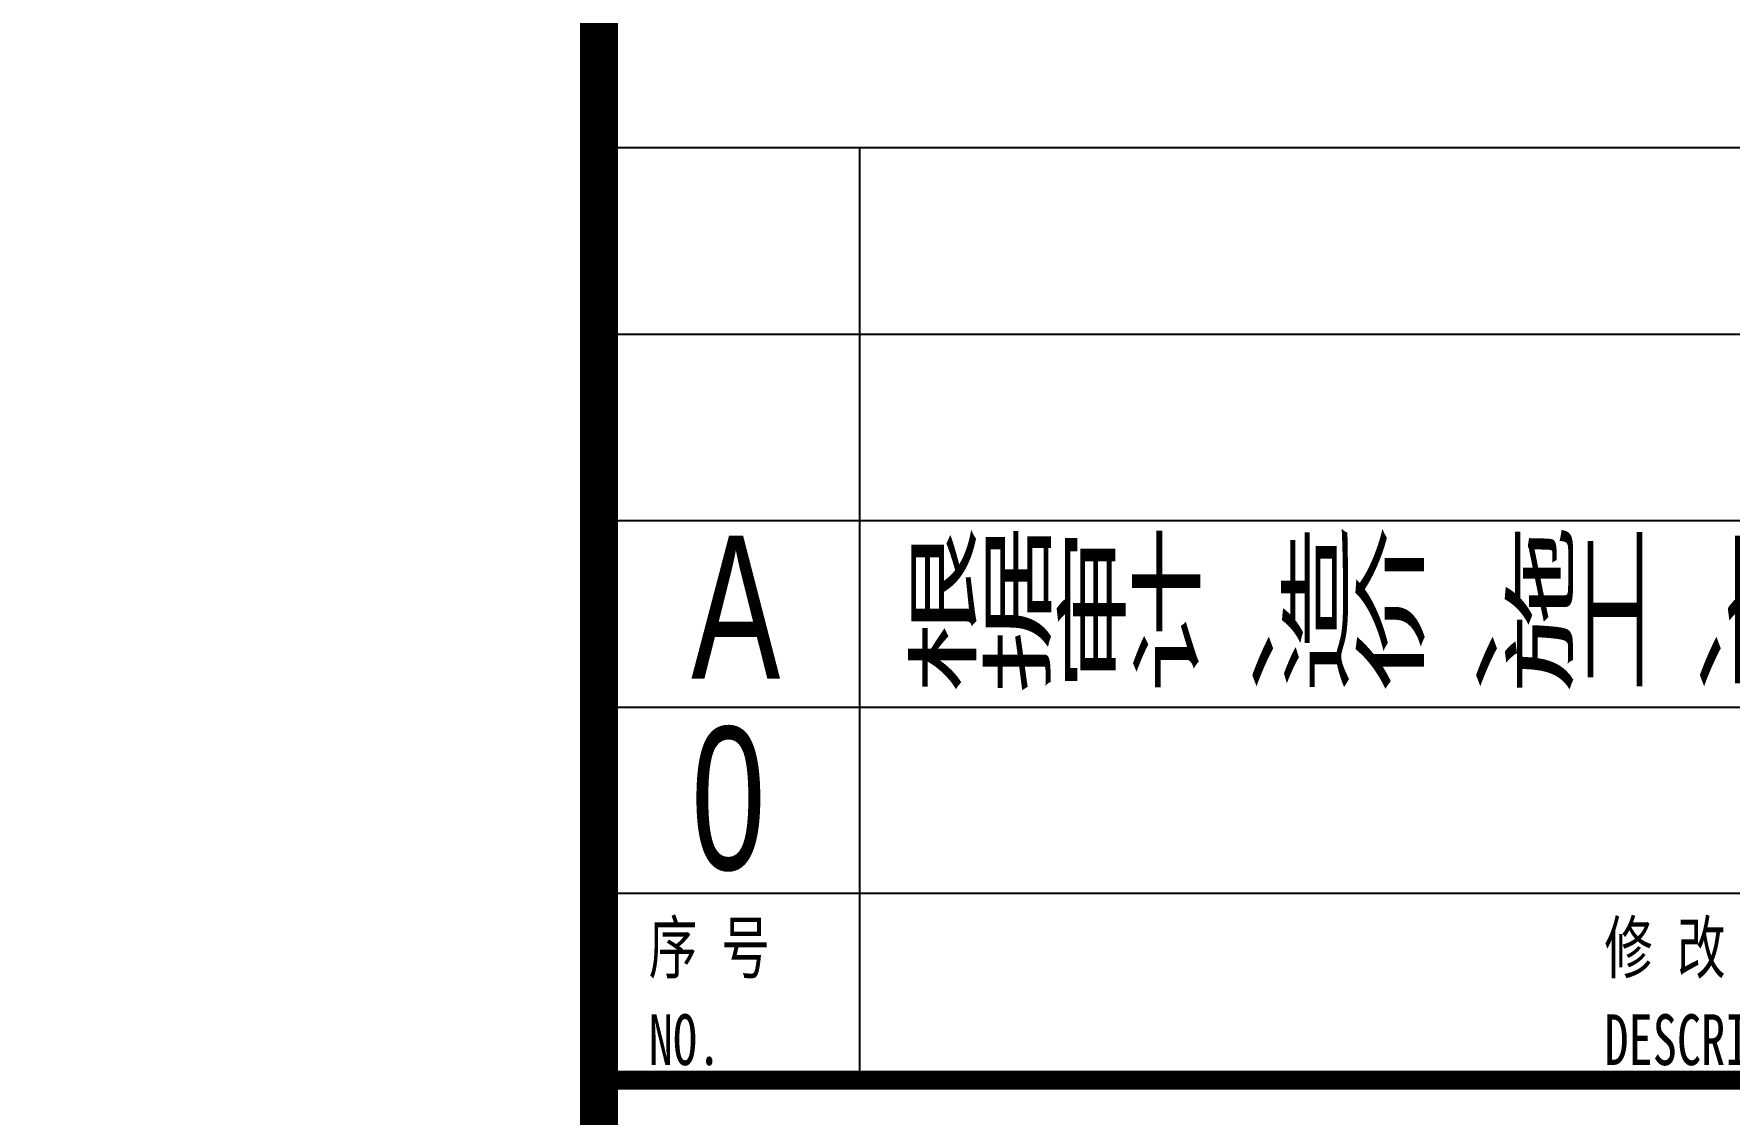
# Model space of a CAD drawing. Extents: x -8792 to 174344, y -43961 to 62816.
# Drawn here: x 21872 to 22673, y -8227 to -7717 of the extents above; entities that cross this region are included whole.
import ezdxf
from ezdxf.enums import TextEntityAlignment as Align
from ezdxf.xclip import XClip

# ---------------------------------------------------------------- set-up
doc = ezdxf.new("R2010")
doc.units = 0
doc.header["$LTSCALE"] = 50
doc.header["$XCLIPFRAME"] = 0
doc.linetypes.add('DOT2', pattern=[0.125, 0, -0.125])
for name, color, linetype in [('2017_11-sheet-LOGO$0$C-SHET-TTLB', 11, 'Continuous'), ('2017_11-sheet-R$0$C-SHET-TTLB', 11, 'Continuous'), ('2017_11-sheet-R2$0$C-SHET-TTLB', 11, 'Continuous'), ('A-FLOR-OTLN', 4, 'DOT2'), ('C-SHET-SHBD', 11, 'Continuous'), ('C-SHET-TTLB', 11, 'Continuous'), ('吊顶', 7, 'Continuous'), ('通-图框-文字', 4, 'Continuous')]:
    doc.layers.add(name, color=color, linetype=linetype)
doc.styles.add('2017_11-sheet-R2$0$SHEET-ECADI', font='', dxfattribs={"width": 0.7})
doc.styles.add('XD-2008', font='xd-hzs.shx', dxfattribs={"width": 0.7, "bigfont": 'xd-hztxt.shx'})
doc.styles.add('XD2008', font='@1romans.shx', dxfattribs={"width": 0.7, "bigfont": '!hztxt.shx'})
doc.styles.get('2017_11-sheet-R2$0$SHEET-ECADI').set_extended_font_data('SimHei')

# ---------------------------------------------------------------- blocks, each defined once
blk = doc.blocks.new('A$Cbd8d7c8c')
at = {"layer": 'A-FLOR-OTLN', "color": 8}
blk.add_lwpolyline([(-22721.25, -15689.87), (-43719.42, -33393.16, 0.413756), (-43991.61, -36560.98, 0.189672), (122158.17, -126683.04, 0.414786), (124666.02, -124719.49), (133885.17, -48361.88, 0.379931), (116453.25, -23207.95, 0.236452)], format="xyb", dxfattribs=at)
at = {"layer": '吊顶', "const_width": 3}
blk.add_lwpolyline([(36525.16, -42886.24, 0.056654), (31389.8, -41079.32), (30859.09, -40957.78, -0.112536), (21289.45, -36343.72, -0.028917), (3039.01, -19971.01, 0.413532), (-633.62, -19953.38), (-31397.94, -50352.84, 0.414781), (-31416.33, -54033.31, 0.170492), (123964.28, -129414.71, 0.412564), (126841.18, -127143.22), (136317.5, -48655.55, 1.269195), (87076.8, -54393.32)], format="xyb", dxfattribs=at)
blk = doc.blocks.new('华东院_土建2018EcadiA3_2022_02-sheet-LOGO', base_point=(415.294, 161.488))
at = {"layer": '2017_11-sheet-LOGO$0$C-SHET-TTLB'}
blk.add_lwpolyline([(340.294, 194.014, 0.6, 0.6, 0), (415.262, 194.014, 0.9, 0.9, 0)], format="xyseb", dxfattribs=at)
blk = doc.blocks.new('华东院_土建2018EcadiA3_2021_06-sheet-R', base_point=(415, 5))
at = {"layer": '2017_11-sheet-R$0$C-SHET-TTLB'}
blk.add_blockref('华东院_土建2018EcadiA3_2022_02-sheet-LOGO', (415.294, 161.488), dxfattribs=at)
blk = doc.blocks.new('华东院_土建2018EcadiA0_2021_06-sheet-R2', base_point=(415, 5))
at = {"layer": '2017_11-sheet-R2$0$C-SHET-TTLB'}
for p, q in [((340, 321.379), (414.499, 321.379)), ((347.914, 321.379), (347.914, 292)), ((340, 315.495), (414.499, 315.495)), ((340, 309.632), (414.499, 309.632)), ((340, 303.748), (414.499, 303.748)), ((340, 297.885), (414.499, 297.885)), ((340, 292), (414.499, 292))]:
    blk.add_line(p, q, dxfattribs=at)
at = {"layer": '2017_11-sheet-R2$0$C-SHET-TTLB', "style": '2017_11-sheet-R2$0$SHEET-ECADI', "width": 0.7}
for s, p in [('序 号', (341.271, 295.378)), ('修 改 内 容', (371.391, 295.378)), ('NO.', (341.271, 292.474)), ('DESCRIPTION', (371.391, 292.474))]:
    blk.add_text(s, height=1.6, dxfattribs=at).set_placement(p)
blk = doc.blocks.new('A$Ce60f285c')
at = {"layer": '2017_11-sheet-R$0$C-SHET-TTLB'}
blk.add_line((345.294, 199.014), (419.793, 199.014), dxfattribs=at)
at = {"layer": 'C-SHET-TTLB'}
blk.add_lwpolyline([(345, 297, 1.2, 1.2, 0), (345, 10.011, 0.9, 0.9, 0)], format="xyseb", dxfattribs=at)
for name, p in [('华东院_土建2018EcadiA3_2021_06-sheet-R', (420, 10)), ('华东院_土建2018EcadiA0_2021_06-sheet-R2', (420.294, -87.986))]:
    blk.add_blockref(name, p, dxfattribs=at)
at = {"layer": 'C-SHET-SHBD', "ltscale": 10, "style": 'XD2008'}
for s, width, p in [('A', 0.7, (347.902, 211.658)), ('根据审计、造价、施工、室内布置优化调整', 0.55, (354.639, 211.355)), ('0', 0.7, (347.902, 205.64))]:
    blk.add_text(s, height=4.5, dxfattribs=dict(at, width=width)).set_placement(p)
at = {"layer": 'C-SHET-SHBD', "style": 'XD2008', "width": 0.7}
for tag, p in [('审定人', (345.736, 128.403)), ('设总', (345.736, 118.195)), ('审核人', (345.736, 107.963)), ('专业负责人', (345.736, 97.755)), ('校对人', (345.736, 87.546)), ('设计人', (345.736, 77.639))]:
    blk.add_attdef(tag, p, '', height=2.8, dxfattribs=at)
for tag, p in [('工程编号', (368.416, 27.046)), ('阶段', (404.414, 27.046)), ('专业', (404.414, 19.691))]:
    blk.add_attdef(tag, text='', height=3.5, dxfattribs=at).set_placement(p, align=Align.MIDDLE_CENTER)
at = {"layer": 'C-SHET-SHBD', "style": 'XD2008', "width": 0.7, "flags": 1}
blk.add_attdef('日期', text='', height=3.5, dxfattribs=at).set_placement((368.416, 13.426), align=Align.MIDDLE_CENTER)
at = {"layer": '通-图框-文字', "style": 'XD-2008', "width": 0.7}
for tag, p in [('建设单位', (383.408, 70.61)), ('项目名称', (383.282, 58.428))]:
    blk.add_attdef(tag, text='', height=5, dxfattribs=at).set_placement(p, align=Align.MIDDLE_CENTER)
blk = doc.blocks.new('A$C6049850a')
at = {"ltscale": 10}
blk.add_blockref('A$Ce60f285c', (0, 0), dxfattribs=at)

msp = doc.modelspace()

# ---------------------------------------------------------------- block references
at = {"ltscale": 10}
ref = msp.add_blockref('A$Cbd8d7c8c', (-20242.468, 78224.561), dxfattribs=at)
XClip(ref).set_block_clipping_path([(33737.5024453482, -58253.8739175466), (58527.5008306247, -28195.842069268)])
ref = msp.add_blockref('A$Cbd8d7c8c', (22321.982, 94074.685), dxfattribs=at)
XClip(ref).set_block_clipping_path([(76291.0063025201, -72283.9918497168), (103268.9259821397, -47877.3086105986)])
at = {"ltscale": 10, "xscale": 15, "yscale": 15, "zscale": 15}
msp.add_blockref('A$C6049850a', (16964.035, -11196.044), dxfattribs=at)

doc.saveas('drawing.dxf')
